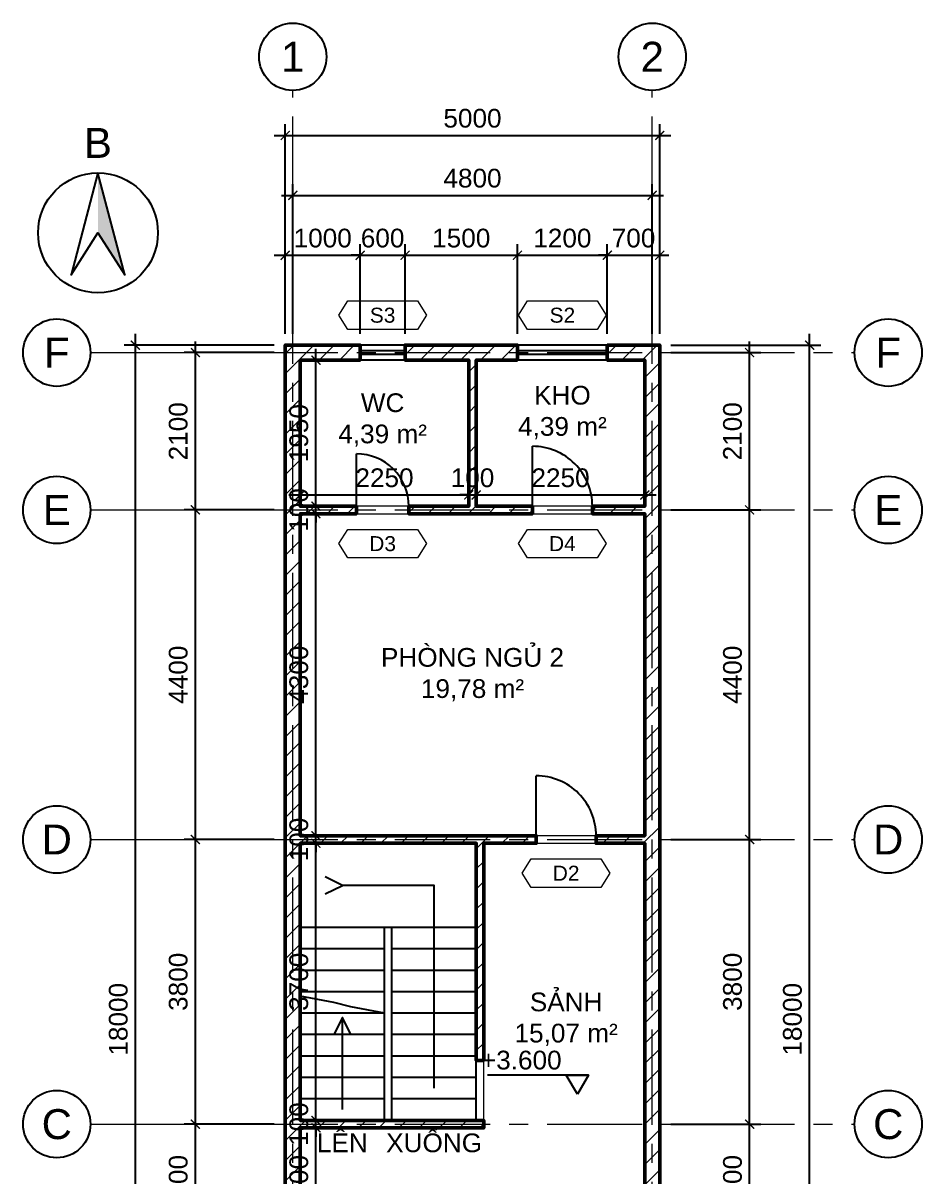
# Model space of a CAD drawing. Header units: millimetres. Extents: x -4035 to 257357, y -7136 to 22735.
# Drawn here: x 12500 to 24500, y 6895 to 22300 of the extents above; entities that cross this region are included whole.
import ezdxf
from ezdxf.enums import TextEntityAlignment as Align

# ---------------------------------------------------------------- set-up
doc = ezdxf.new("R2010")
doc.units = ezdxf.units.MM
doc.header["$LTSCALE"] = 40
doc.linetypes.add('CENTER', pattern=[50.8, 31.75, -6.35, 6.35, -6.35])
doc.linetypes.add('HIDDEN', pattern=[9.525, 6.35, -3.175])
for name, color, linetype, lineweight in [('A-ANNO-DIMS', 1, 'Continuous', 18), ('A-ANNO-ROOM', 7, 'Continuous', 25), ('A-ANNO-SYMB', 7, 'Continuous', 25), ('A-ANNO-TEXT', 7, 'Continuous', 18), ('A-DOOR', 3, 'Continuous', 25), ('A-FLOR-STRS', 6, 'Continuous', 25), ('A-GLAZ', 4, 'Continuous', 25), ('A-OPEN', 8, 'HIDDEN', 18), ('A-WALL', 7, 'Continuous', 50), ('A-WALL-PATT', 8, 'Continuous', 9), ('S-GRID', 1, 'CENTER', 18), ('S-GRID-IDEN', 7, 'Continuous', 25)]:
    doc.layers.add(name, color=color, linetype=linetype, lineweight=lineweight)
doc.layers.add('A-AREA', color=30, linetype='Continuous', lineweight=9, plot=False)
doc.styles.add('MCP-ARIAL', font='arial.ttf')
doc.dimstyles.new('MCP-1-100', dxfattribs={"dimscale": 100, "dimtxt": 2.5, "dimasz": 1.2, "dimexe": 1.5, "dimexo": 1.5, "dimgap": 1, "dimtad": 1, "dimdec": 0, "dimdsep": 46, "dimtxsty": 'MCP-ARIAL', "dimblk": 'ARCHTICK', "dimblk1": 'ARCHTICK', "dimblk2": 'ARCHTICK', "dimcen": 0.09, "dimdle": 1.5, "dimclrd": 256, "dimclre": 256, "dimclrt": 256, "dimadec": 0, "dimazin": 0, "dimtfac": 1, "dimtdec": 4, "dimtix": 1, "dimtmove": 2, "dimatfit": 3, "dimfxl": 1, "dimtolj": 1, "dimtzin": 0, "dimarcsym": 0})

# ---------------------------------------------------------------- blocks, each defined once
blk = doc.blocks.new('MCP_CUA_DI_800')
blk.add_line((0, 0), (0, 800))
blk.add_arc((0, 0), 800, 359.9964, 90.0036)
at = {"style": 'MCP-ARIAL', "flags": 1}
for tag, p in [('MA', (400, -100)), ('LOAI', (400, -220)), ('RONG', (400, -340))]:
    blk.add_attdef(tag, p, '', height=80, dxfattribs=at)
blk = doc.blocks.new('MCP_THE_LG_3')
blk.add_lwpolyline([(-5.85, 0), (-4.65, 1.9), (4.65, 1.9), (5.85, 0), (4.65, -1.9), (-4.65, -1.9)], close=True)
at = {"style": 'MCP-ARIAL'}
blk.add_attdef('MA', text='', height=2, dxfattribs=at).set_placement((0, 0), align=Align.MIDDLE_CENTER)
blk = doc.blocks.new('MCP_CUA_DI_700')
blk.add_line((0, 0), (0, 700))
blk.add_arc((0, 0), 700, 359.9929, 90.0071)
at = {"style": 'MCP-ARIAL', "flags": 1}
for tag, p in [('MA', (350, -100)), ('LOAI', (350, -220)), ('RONG', (350, -340))]:
    blk.add_attdef(tag, p, '', height=80, dxfattribs=at)
blk = doc.blocks.new('MCP_CUA_SO_600_200')
for p, q in [((0, 200), (600, 200)), ((0, 125), (600, 125)), ((0, 75), (600, 75)), ((0, 0), (600, 0))]:
    blk.add_line(p, q)
at = {"style": 'MCP-ARIAL', "flags": 1}
for tag, p in [('MA', (300, -100)), ('LOAI', (300, -220)), ('RONG', (300, -340))]:
    blk.add_attdef(tag, p, '', height=80, dxfattribs=at)
blk = doc.blocks.new('MCP_CUA_SO_1200_200')
for p, q in [((0, 200), (1200, 200)), ((0, 125), (1200, 125)), ((0, 75), (1200, 75)), ((0, 0), (1200, 0))]:
    blk.add_line(p, q)
at = {"style": 'MCP-ARIAL', "flags": 1}
for tag, p in [('MA', (600, -100)), ('LOAI', (600, -220)), ('RONG', (600, -340))]:
    blk.add_attdef(tag, p, '', height=80, dxfattribs=at)
blk = doc.blocks.new('_ArchTick')
at = {"color": 0, "linetype": 'ByBlock', "const_width": 0.15}
blk.add_lwpolyline([(-0.5, -0.5), (0.5, 0.5)], dxfattribs=at)
blk = doc.blocks.new('*D58')
at = {"layer": 'A-ANNO-DIMS', "lineweight": -2, "transparency": 16777216}
for p, q in [((14800, 5850), (14800, 7750)), ((15850, 7600), (14650, 7600)), ((15850, 6000), (14650, 6000))]:
    blk.add_line(p, q, dxfattribs=at)
at = {"layer": 'Defpoints', "color": 0, "transparency": 16777216}
for p in [(14800, 7600), (16000, 7600), (16000, 6000)]:
    blk.add_point(p, dxfattribs=at)
at = {"layer": 'A-ANNO-DIMS', "lineweight": -2, "transparency": 16777216, "xscale": 120, "yscale": 120, "zscale": 120}
for p, rotation in [((14800, 7600), 90), ((14800, 6000), 270)]:
    blk.add_blockref('_ArchTick', p, dxfattribs=dict(at, rotation=rotation))
at = {"layer": 'A-ANNO-DIMS', "transparency": 16777216, "insert": (14572, 6800), "char_height": 250, "attachment_point": 5, "rotation": 90, "style": 'MCP-ARIAL'}
blk.add_mtext('\\A1;1600', dxfattribs=at)
blk = doc.blocks.new('*D59')
at = {"layer": 'A-ANNO-DIMS', "lineweight": -2, "transparency": 16777216}
for p, q in [((15850, 11400), (14650, 11400)), ((14800, 7450), (14800, 11550)), ((15850, 7600), (14650, 7600))]:
    blk.add_line(p, q, dxfattribs=at)
at = {"layer": 'Defpoints', "color": 0, "transparency": 16777216}
for p in [(14800, 11400), (16000, 11400), (16000, 7600)]:
    blk.add_point(p, dxfattribs=at)
at = {"layer": 'A-ANNO-DIMS', "lineweight": -2, "transparency": 16777216, "xscale": 120, "yscale": 120, "zscale": 120}
for p, rotation in [((14800, 11400), 90), ((14800, 7600), 270)]:
    blk.add_blockref('_ArchTick', p, dxfattribs=dict(at, rotation=rotation))
at = {"layer": 'A-ANNO-DIMS', "transparency": 16777216, "insert": (14572, 9500), "char_height": 250, "attachment_point": 5, "rotation": 90, "style": 'MCP-ARIAL'}
blk.add_mtext('\\A1;3800', dxfattribs=at)
blk = doc.blocks.new('*D60')
at = {"layer": 'A-ANNO-DIMS', "lineweight": -2, "transparency": 16777216}
for p, q in [((14800, 11250), (14800, 15950)), ((15850, 15800), (14650, 15800)), ((15850, 11400), (14650, 11400))]:
    blk.add_line(p, q, dxfattribs=at)
at = {"layer": 'Defpoints', "color": 0, "transparency": 16777216}
for p in [(14800, 15800), (16000, 15800), (16000, 11400)]:
    blk.add_point(p, dxfattribs=at)
at = {"layer": 'A-ANNO-DIMS', "lineweight": -2, "transparency": 16777216, "xscale": 120, "yscale": 120, "zscale": 120}
for p, rotation in [((14800, 15800), 90), ((14800, 11400), 270)]:
    blk.add_blockref('_ArchTick', p, dxfattribs=dict(at, rotation=rotation))
at = {"layer": 'A-ANNO-DIMS', "transparency": 16777216, "insert": (14572, 13600), "char_height": 250, "attachment_point": 5, "rotation": 90, "style": 'MCP-ARIAL'}
blk.add_mtext('\\A1;4400', dxfattribs=at)
blk = doc.blocks.new('*D61')
at = {"layer": 'A-ANNO-DIMS', "lineweight": -2, "transparency": 16777216}
for p, q in [((14800, 15650), (14800, 18050)), ((15850, 17900), (14650, 17900)), ((15850, 15800), (14650, 15800))]:
    blk.add_line(p, q, dxfattribs=at)
at = {"layer": 'Defpoints', "color": 0, "transparency": 16777216}
for p in [(14800, 17900), (16000, 17900), (16000, 15800)]:
    blk.add_point(p, dxfattribs=at)
at = {"layer": 'A-ANNO-DIMS', "lineweight": -2, "transparency": 16777216, "xscale": 120, "yscale": 120, "zscale": 120}
for p, rotation in [((14800, 17900), 90), ((14800, 15800), 270)]:
    blk.add_blockref('_ArchTick', p, dxfattribs=dict(at, rotation=rotation))
at = {"layer": 'A-ANNO-DIMS', "transparency": 16777216, "insert": (14572, 16850), "char_height": 250, "attachment_point": 5, "rotation": 90, "style": 'MCP-ARIAL'}
blk.add_mtext('\\A1;2100', dxfattribs=at)
blk = doc.blocks.new('*D62')
at = {"layer": 'A-ANNO-DIMS', "lineweight": -2, "transparency": 16777216}
for p, q in [((14000, -150), (14000, 18150)), ((15850, 18000), (13850, 18000)), ((15850, 0), (13850, 0))]:
    blk.add_line(p, q, dxfattribs=at)
at = {"layer": 'Defpoints', "color": 0, "transparency": 16777216}
for p in [(14000, 18000), (16000, 18000), (16000, 0)]:
    blk.add_point(p, dxfattribs=at)
at = {"layer": 'A-ANNO-DIMS', "lineweight": -2, "transparency": 16777216, "xscale": 120, "yscale": 120, "zscale": 120}
for p, rotation in [((14000, 18000), 90), ((14000, 0), 270)]:
    blk.add_blockref('_ArchTick', p, dxfattribs=dict(at, rotation=rotation))
at = {"layer": 'A-ANNO-DIMS', "transparency": 16777216, "insert": (13772, 9000), "char_height": 250, "attachment_point": 5, "rotation": 90, "style": 'MCP-ARIAL'}
blk.add_mtext('\\A1;18000', dxfattribs=at)
blk = doc.blocks.new('*D63')
at = {"layer": 'A-ANNO-DIMS', "lineweight": -2, "transparency": 16777216}
for p, q in [((16000, 18150), (16000, 19350)), ((17000, 18150), (17000, 19350)), ((15850, 19200), (17150, 19200))]:
    blk.add_line(p, q, dxfattribs=at)
at = {"layer": 'Defpoints', "color": 0, "transparency": 16777216}
for p in [(17000, 19200), (16000, 18000), (17000, 18000)]:
    blk.add_point(p, dxfattribs=at)
at = {"layer": 'A-ANNO-DIMS', "lineweight": -2, "transparency": 16777216, "xscale": 120, "yscale": 120, "zscale": 120, "rotation": 180}
blk.add_blockref('_ArchTick', (16000, 19200), dxfattribs=at)
at = {"layer": 'A-ANNO-DIMS', "lineweight": -2, "transparency": 16777216, "xscale": 120, "yscale": 120, "zscale": 120}
blk.add_blockref('_ArchTick', (17000, 19200), dxfattribs=at)
at = {"layer": 'A-ANNO-DIMS', "transparency": 16777216, "insert": (16500, 19428), "char_height": 250, "attachment_point": 5, "style": 'MCP-ARIAL'}
blk.add_mtext('\\A1;1000', dxfattribs=at)
blk = doc.blocks.new('*D64')
at = {"layer": 'A-ANNO-DIMS', "lineweight": -2, "transparency": 16777216}
for p, q in [((17000, 18150), (17000, 19350)), ((17600, 18150), (17600, 19350)), ((17000, 19200), (16880, 19200)), ((17000, 19200), (17600, 19200)), ((17600, 19200), (17720, 19200))]:
    blk.add_line(p, q, dxfattribs=at)
at = {"layer": 'Defpoints', "color": 0, "transparency": 16777216}
for p in [(17600, 19200), (17000, 18000), (17600, 18000)]:
    blk.add_point(p, dxfattribs=at)
at = {"layer": 'A-ANNO-DIMS', "lineweight": -2, "transparency": 16777216, "xscale": 120, "yscale": 120, "zscale": 120}
blk.add_blockref('_ArchTick', (17000, 19200), dxfattribs=at)
at = {"layer": 'A-ANNO-DIMS', "lineweight": -2, "transparency": 16777216, "xscale": 120, "yscale": 120, "zscale": 120, "rotation": 180}
blk.add_blockref('_ArchTick', (17600, 19200), dxfattribs=at)
at = {"layer": 'A-ANNO-DIMS', "transparency": 16777216, "insert": (17300, 19428), "char_height": 250, "attachment_point": 5, "style": 'MCP-ARIAL'}
blk.add_mtext('\\A1;600', dxfattribs=at)
blk = doc.blocks.new('*D65')
at = {"layer": 'A-ANNO-DIMS', "lineweight": -2, "transparency": 16777216}
for p, q in [((17600, 18150), (17600, 19350)), ((19100, 18150), (19100, 19350)), ((17450, 19200), (19250, 19200))]:
    blk.add_line(p, q, dxfattribs=at)
at = {"layer": 'Defpoints', "color": 0, "transparency": 16777216}
for p in [(19100, 19200), (17600, 18000), (19100, 18000)]:
    blk.add_point(p, dxfattribs=at)
at = {"layer": 'A-ANNO-DIMS', "lineweight": -2, "transparency": 16777216, "xscale": 120, "yscale": 120, "zscale": 120, "rotation": 180}
blk.add_blockref('_ArchTick', (17600, 19200), dxfattribs=at)
at = {"layer": 'A-ANNO-DIMS', "lineweight": -2, "transparency": 16777216, "xscale": 120, "yscale": 120, "zscale": 120}
blk.add_blockref('_ArchTick', (19100, 19200), dxfattribs=at)
at = {"layer": 'A-ANNO-DIMS', "transparency": 16777216, "insert": (18350, 19428), "char_height": 250, "attachment_point": 5, "style": 'MCP-ARIAL'}
blk.add_mtext('\\A1;1500', dxfattribs=at)
blk = doc.blocks.new('*D66')
at = {"layer": 'A-ANNO-DIMS', "lineweight": -2, "transparency": 16777216}
for p, q in [((19100, 18150), (19100, 19350)), ((20300, 18150), (20300, 19350)), ((18950, 19200), (20450, 19200))]:
    blk.add_line(p, q, dxfattribs=at)
at = {"layer": 'Defpoints', "color": 0, "transparency": 16777216}
for p in [(20300, 19200), (19100, 18000), (20300, 18000)]:
    blk.add_point(p, dxfattribs=at)
at = {"layer": 'A-ANNO-DIMS', "lineweight": -2, "transparency": 16777216, "xscale": 120, "yscale": 120, "zscale": 120, "rotation": 180}
blk.add_blockref('_ArchTick', (19100, 19200), dxfattribs=at)
at = {"layer": 'A-ANNO-DIMS', "lineweight": -2, "transparency": 16777216, "xscale": 120, "yscale": 120, "zscale": 120}
blk.add_blockref('_ArchTick', (20300, 19200), dxfattribs=at)
at = {"layer": 'A-ANNO-DIMS', "transparency": 16777216, "insert": (19700, 19428), "char_height": 250, "attachment_point": 5, "style": 'MCP-ARIAL'}
blk.add_mtext('\\A1;1200', dxfattribs=at)
blk = doc.blocks.new('*D67')
at = {"layer": 'A-ANNO-DIMS', "lineweight": -2, "transparency": 16777216}
for p, q in [((20300, 18150), (20300, 19350)), ((21000, 18150), (21000, 19350)), ((20300, 19200), (20180, 19200)), ((20300, 19200), (21000, 19200)), ((21000, 19200), (21120, 19200))]:
    blk.add_line(p, q, dxfattribs=at)
at = {"layer": 'Defpoints', "color": 0, "transparency": 16777216}
for p in [(21000, 19200), (20300, 18000), (21000, 18000)]:
    blk.add_point(p, dxfattribs=at)
at = {"layer": 'A-ANNO-DIMS', "lineweight": -2, "transparency": 16777216, "xscale": 120, "yscale": 120, "zscale": 120}
blk.add_blockref('_ArchTick', (20300, 19200), dxfattribs=at)
at = {"layer": 'A-ANNO-DIMS', "lineweight": -2, "transparency": 16777216, "xscale": 120, "yscale": 120, "zscale": 120, "rotation": 180}
blk.add_blockref('_ArchTick', (21000, 19200), dxfattribs=at)
at = {"layer": 'A-ANNO-DIMS', "transparency": 16777216, "insert": (20650, 19428), "char_height": 250, "attachment_point": 5, "style": 'MCP-ARIAL'}
blk.add_mtext('\\A1;700', dxfattribs=at)
blk = doc.blocks.new('*D68')
at = {"layer": 'A-ANNO-DIMS', "lineweight": -2, "transparency": 16777216}
for p, q in [((16100, 18150), (16100, 20150)), ((20900, 18150), (20900, 20150)), ((15950, 20000), (21050, 20000))]:
    blk.add_line(p, q, dxfattribs=at)
at = {"layer": 'Defpoints', "color": 0, "transparency": 16777216}
for p in [(20900, 20000), (16100, 18000), (20900, 18000)]:
    blk.add_point(p, dxfattribs=at)
at = {"layer": 'A-ANNO-DIMS', "lineweight": -2, "transparency": 16777216, "xscale": 120, "yscale": 120, "zscale": 120, "rotation": 180}
blk.add_blockref('_ArchTick', (16100, 20000), dxfattribs=at)
at = {"layer": 'A-ANNO-DIMS', "lineweight": -2, "transparency": 16777216, "xscale": 120, "yscale": 120, "zscale": 120}
blk.add_blockref('_ArchTick', (20900, 20000), dxfattribs=at)
at = {"layer": 'A-ANNO-DIMS', "transparency": 16777216, "insert": (18500, 20228), "char_height": 250, "attachment_point": 5, "style": 'MCP-ARIAL'}
blk.add_mtext('\\A1;4800', dxfattribs=at)
blk = doc.blocks.new('*D69')
at = {"layer": 'A-ANNO-DIMS', "lineweight": -2, "transparency": 16777216}
for p, q in [((15850, 20800), (21150, 20800)), ((16000, 18150), (16000, 20950)), ((21000, 18150), (21000, 20950))]:
    blk.add_line(p, q, dxfattribs=at)
at = {"layer": 'Defpoints', "color": 0, "transparency": 16777216}
for p in [(21000, 20800), (16000, 18000), (21000, 18000)]:
    blk.add_point(p, dxfattribs=at)
at = {"layer": 'A-ANNO-DIMS', "lineweight": -2, "transparency": 16777216, "xscale": 120, "yscale": 120, "zscale": 120, "rotation": 180}
blk.add_blockref('_ArchTick', (16000, 20800), dxfattribs=at)
at = {"layer": 'A-ANNO-DIMS', "lineweight": -2, "transparency": 16777216, "xscale": 120, "yscale": 120, "zscale": 120}
blk.add_blockref('_ArchTick', (21000, 20800), dxfattribs=at)
at = {"layer": 'A-ANNO-DIMS', "transparency": 16777216, "insert": (18500, 21028), "char_height": 250, "attachment_point": 5, "style": 'MCP-ARIAL'}
blk.add_mtext('\\A1;5000', dxfattribs=at)
blk = doc.blocks.new('*D71')
at = {"layer": 'A-ANNO-DIMS', "lineweight": -2, "transparency": 16777216}
for p, q in [((22200, 5850), (22200, 7750)), ((21150, 7600), (22350, 7600)), ((21150, 6000), (22350, 6000))]:
    blk.add_line(p, q, dxfattribs=at)
at = {"layer": 'Defpoints', "color": 0, "transparency": 16777216}
for p in [(21000, 7600), (22200, 7600), (21000, 6000)]:
    blk.add_point(p, dxfattribs=at)
at = {"layer": 'A-ANNO-DIMS', "lineweight": -2, "transparency": 16777216, "xscale": 120, "yscale": 120, "zscale": 120}
for p, rotation in [((22200, 7600), 90), ((22200, 6000), 270)]:
    blk.add_blockref('_ArchTick', p, dxfattribs=dict(at, rotation=rotation))
at = {"layer": 'A-ANNO-DIMS', "transparency": 16777216, "insert": (21972, 6800), "char_height": 250, "attachment_point": 5, "rotation": 90, "style": 'MCP-ARIAL'}
blk.add_mtext('\\A1;1600', dxfattribs=at)
blk = doc.blocks.new('*D72')
at = {"layer": 'A-ANNO-DIMS', "lineweight": -2, "transparency": 16777216}
for p, q in [((21150, 11400), (22350, 11400)), ((22200, 7450), (22200, 11550)), ((21150, 7600), (22350, 7600))]:
    blk.add_line(p, q, dxfattribs=at)
at = {"layer": 'Defpoints', "color": 0, "transparency": 16777216}
for p in [(21000, 11400), (22200, 11400), (21000, 7600)]:
    blk.add_point(p, dxfattribs=at)
at = {"layer": 'A-ANNO-DIMS', "lineweight": -2, "transparency": 16777216, "xscale": 120, "yscale": 120, "zscale": 120}
for p, rotation in [((22200, 11400), 90), ((22200, 7600), 270)]:
    blk.add_blockref('_ArchTick', p, dxfattribs=dict(at, rotation=rotation))
at = {"layer": 'A-ANNO-DIMS', "transparency": 16777216, "insert": (21972, 9500), "char_height": 250, "attachment_point": 5, "rotation": 90, "style": 'MCP-ARIAL'}
blk.add_mtext('\\A1;3800', dxfattribs=at)
blk = doc.blocks.new('*D73')
at = {"layer": 'A-ANNO-DIMS', "lineweight": -2, "transparency": 16777216}
for p, q in [((22200, 11250), (22200, 15950)), ((21150, 15800), (22350, 15800)), ((21150, 11400), (22350, 11400))]:
    blk.add_line(p, q, dxfattribs=at)
at = {"layer": 'Defpoints', "color": 0, "transparency": 16777216}
for p in [(21000, 15800), (22200, 15800), (21000, 11400)]:
    blk.add_point(p, dxfattribs=at)
at = {"layer": 'A-ANNO-DIMS', "lineweight": -2, "transparency": 16777216, "xscale": 120, "yscale": 120, "zscale": 120}
for p, rotation in [((22200, 15800), 90), ((22200, 11400), 270)]:
    blk.add_blockref('_ArchTick', p, dxfattribs=dict(at, rotation=rotation))
at = {"layer": 'A-ANNO-DIMS', "transparency": 16777216, "insert": (21972, 13600), "char_height": 250, "attachment_point": 5, "rotation": 90, "style": 'MCP-ARIAL'}
blk.add_mtext('\\A1;4400', dxfattribs=at)
blk = doc.blocks.new('*D74')
at = {"layer": 'A-ANNO-DIMS', "lineweight": -2, "transparency": 16777216}
for p, q in [((22200, 15650), (22200, 18050)), ((21150, 17900), (22350, 17900)), ((21150, 15800), (22350, 15800))]:
    blk.add_line(p, q, dxfattribs=at)
at = {"layer": 'Defpoints', "color": 0, "transparency": 16777216}
for p in [(21000, 17900), (22200, 17900), (21000, 15800)]:
    blk.add_point(p, dxfattribs=at)
at = {"layer": 'A-ANNO-DIMS', "lineweight": -2, "transparency": 16777216, "xscale": 120, "yscale": 120, "zscale": 120}
for p, rotation in [((22200, 17900), 90), ((22200, 15800), 270)]:
    blk.add_blockref('_ArchTick', p, dxfattribs=dict(at, rotation=rotation))
at = {"layer": 'A-ANNO-DIMS', "transparency": 16777216, "insert": (21972, 16850), "char_height": 250, "attachment_point": 5, "rotation": 90, "style": 'MCP-ARIAL'}
blk.add_mtext('\\A1;2100', dxfattribs=at)
blk = doc.blocks.new('*D75')
at = {"layer": 'A-ANNO-DIMS', "lineweight": -2, "transparency": 16777216}
for p, q in [((23000, -150), (23000, 18150)), ((21150, 18000), (23150, 18000)), ((21150, 0), (23150, 0))]:
    blk.add_line(p, q, dxfattribs=at)
at = {"layer": 'Defpoints', "color": 0, "transparency": 16777216}
for p in [(21000, 18000), (23000, 18000), (21000, 0)]:
    blk.add_point(p, dxfattribs=at)
at = {"layer": 'A-ANNO-DIMS', "lineweight": -2, "transparency": 16777216, "xscale": 120, "yscale": 120, "zscale": 120}
for p, rotation in [((23000, 18000), 90), ((23000, 0), 270)]:
    blk.add_blockref('_ArchTick', p, dxfattribs=dict(at, rotation=rotation))
at = {"layer": 'A-ANNO-DIMS', "transparency": 16777216, "insert": (22772, 9000), "char_height": 250, "attachment_point": 5, "rotation": 90, "style": 'MCP-ARIAL'}
blk.add_mtext('\\A1;18000', dxfattribs=at)
blk = doc.blocks.new('*D79')
at = {"layer": 'A-ANNO-DIMS', "lineweight": -2, "transparency": 16777216}
blk.add_line((16410, 5900), (16410, 7700), dxfattribs=at)
at = {"layer": 'Defpoints', "color": 0, "transparency": 16777216}
for p in [(16410, 7550), (16410, 7550), (16410, 6050)]:
    blk.add_point(p, dxfattribs=at)
at = {"layer": 'A-ANNO-DIMS', "lineweight": -2, "transparency": 16777216, "xscale": 120, "yscale": 120, "zscale": 120}
for p, rotation in [((16410, 7550), 90), ((16410, 6050), 270)]:
    blk.add_blockref('_ArchTick', p, dxfattribs=dict(at, rotation=rotation))
at = {"layer": 'A-ANNO-DIMS', "transparency": 16777216, "insert": (16182, 6800), "char_height": 250, "attachment_point": 5, "rotation": 90, "style": 'MCP-ARIAL'}
blk.add_mtext('\\A1;1500', dxfattribs=at)
blk = doc.blocks.new('*D80')
at = {"layer": 'A-ANNO-DIMS', "lineweight": -2, "transparency": 16777216}
for p, q in [((16410, 7650), (16410, 7770)), ((16410, 7550), (16410, 7650)), ((16410, 7550), (16410, 7430))]:
    blk.add_line(p, q, dxfattribs=at)
at = {"layer": 'Defpoints', "color": 0, "transparency": 16777216}
for p in [(16410, 7650), (16410, 7650), (16410, 7550)]:
    blk.add_point(p, dxfattribs=at)
at = {"layer": 'A-ANNO-DIMS', "lineweight": -2, "transparency": 16777216, "xscale": 120, "yscale": 120, "zscale": 120}
for p, rotation in [((16410, 7650), 270), ((16410, 7550), 90)]:
    blk.add_blockref('_ArchTick', p, dxfattribs=dict(at, rotation=rotation))
at = {"layer": 'A-ANNO-DIMS', "transparency": 16777216, "insert": (16182, 7600), "char_height": 250, "attachment_point": 5, "rotation": 90, "style": 'MCP-ARIAL'}
blk.add_mtext('\\A1;100', dxfattribs=at)
blk = doc.blocks.new('*D81')
at = {"layer": 'A-ANNO-DIMS', "lineweight": -2, "transparency": 16777216}
blk.add_line((16410, 7500), (16410, 11500), dxfattribs=at)
at = {"layer": 'Defpoints', "color": 0, "transparency": 16777216}
for p in [(16410, 11350), (16410, 11350), (16410, 7650)]:
    blk.add_point(p, dxfattribs=at)
at = {"layer": 'A-ANNO-DIMS', "lineweight": -2, "transparency": 16777216, "xscale": 120, "yscale": 120, "zscale": 120}
for p, rotation in [((16410, 11350), 90), ((16410, 7650), 270)]:
    blk.add_blockref('_ArchTick', p, dxfattribs=dict(at, rotation=rotation))
at = {"layer": 'A-ANNO-DIMS', "transparency": 16777216, "insert": (16182, 9500), "char_height": 250, "attachment_point": 5, "rotation": 90, "style": 'MCP-ARIAL'}
blk.add_mtext('\\A1;3700', dxfattribs=at)
blk = doc.blocks.new('*D82')
at = {"layer": 'A-ANNO-DIMS', "lineweight": -2, "transparency": 16777216}
for p, q in [((16410, 11450), (16410, 11570)), ((16410, 11350), (16410, 11450)), ((16410, 11350), (16410, 11230))]:
    blk.add_line(p, q, dxfattribs=at)
at = {"layer": 'Defpoints', "color": 0, "transparency": 16777216}
for p in [(16410, 11450), (16410, 11450), (16410, 11350)]:
    blk.add_point(p, dxfattribs=at)
at = {"layer": 'A-ANNO-DIMS', "lineweight": -2, "transparency": 16777216, "xscale": 120, "yscale": 120, "zscale": 120}
for p, rotation in [((16410, 11450), 270), ((16410, 11350), 90)]:
    blk.add_blockref('_ArchTick', p, dxfattribs=dict(at, rotation=rotation))
at = {"layer": 'A-ANNO-DIMS', "transparency": 16777216, "insert": (16182, 11400), "char_height": 250, "attachment_point": 5, "rotation": 90, "style": 'MCP-ARIAL'}
blk.add_mtext('\\A1;100', dxfattribs=at)
blk = doc.blocks.new('*D83')
at = {"layer": 'A-ANNO-DIMS', "lineweight": -2, "transparency": 16777216}
blk.add_line((16410, 11300), (16410, 15900), dxfattribs=at)
at = {"layer": 'Defpoints', "color": 0, "transparency": 16777216}
for p in [(16410, 15750), (16410, 15750), (16410, 11450)]:
    blk.add_point(p, dxfattribs=at)
at = {"layer": 'A-ANNO-DIMS', "lineweight": -2, "transparency": 16777216, "xscale": 120, "yscale": 120, "zscale": 120}
for p, rotation in [((16410, 15750), 90), ((16410, 11450), 270)]:
    blk.add_blockref('_ArchTick', p, dxfattribs=dict(at, rotation=rotation))
at = {"layer": 'A-ANNO-DIMS', "transparency": 16777216, "insert": (16182, 13600), "char_height": 250, "attachment_point": 5, "rotation": 90, "style": 'MCP-ARIAL'}
blk.add_mtext('\\A1;4300', dxfattribs=at)
blk = doc.blocks.new('*D84')
at = {"layer": 'A-ANNO-DIMS', "lineweight": -2, "transparency": 16777216}
for p, q in [((16410, 15850), (16410, 15970)), ((16410, 15750), (16410, 15850)), ((16410, 15750), (16410, 15630))]:
    blk.add_line(p, q, dxfattribs=at)
at = {"layer": 'Defpoints', "color": 0, "transparency": 16777216}
for p in [(16410, 15850), (16410, 15850), (16410, 15750)]:
    blk.add_point(p, dxfattribs=at)
at = {"layer": 'A-ANNO-DIMS', "lineweight": -2, "transparency": 16777216, "xscale": 120, "yscale": 120, "zscale": 120}
for p, rotation in [((16410, 15850), 270), ((16410, 15750), 90)]:
    blk.add_blockref('_ArchTick', p, dxfattribs=dict(at, rotation=rotation))
at = {"layer": 'A-ANNO-DIMS', "transparency": 16777216, "insert": (16182, 15800), "char_height": 250, "attachment_point": 5, "rotation": 90, "style": 'MCP-ARIAL'}
blk.add_mtext('\\A1;100', dxfattribs=at)
blk = doc.blocks.new('*D85')
at = {"layer": 'A-ANNO-DIMS', "lineweight": -2, "transparency": 16777216}
blk.add_line((16410, 15700), (16410, 17950), dxfattribs=at)
at = {"layer": 'Defpoints', "color": 0, "transparency": 16777216}
for p in [(16410, 17800), (16410, 17800), (16410, 15850)]:
    blk.add_point(p, dxfattribs=at)
at = {"layer": 'A-ANNO-DIMS', "lineweight": -2, "transparency": 16777216, "xscale": 120, "yscale": 120, "zscale": 120}
for p, rotation in [((16410, 17800), 90), ((16410, 15850), 270)]:
    blk.add_blockref('_ArchTick', p, dxfattribs=dict(at, rotation=rotation))
at = {"layer": 'A-ANNO-DIMS', "transparency": 16777216, "insert": (16182, 16825), "char_height": 250, "attachment_point": 5, "rotation": 90, "style": 'MCP-ARIAL'}
blk.add_mtext('\\A1;1950', dxfattribs=at)
blk = doc.blocks.new('*D86')
at = {"layer": 'A-ANNO-DIMS', "lineweight": -2, "transparency": 16777216}
blk.add_line((16050, 16000), (18600, 16000), dxfattribs=at)
at = {"layer": 'Defpoints', "color": 0, "transparency": 16777216}
for p in [(16200, 16000), (18450, 16000), (18450, 16000)]:
    blk.add_point(p, dxfattribs=at)
at = {"layer": 'A-ANNO-DIMS', "lineweight": -2, "transparency": 16777216, "xscale": 120, "yscale": 120, "zscale": 120, "rotation": 180}
blk.add_blockref('_ArchTick', (16200, 16000), dxfattribs=at)
at = {"layer": 'A-ANNO-DIMS', "lineweight": -2, "transparency": 16777216, "xscale": 120, "yscale": 120, "zscale": 120}
blk.add_blockref('_ArchTick', (18450, 16000), dxfattribs=at)
at = {"layer": 'A-ANNO-DIMS', "transparency": 16777216, "insert": (17325, 16228), "char_height": 250, "attachment_point": 5, "style": 'MCP-ARIAL'}
blk.add_mtext('\\A1;2250', dxfattribs=at)
blk = doc.blocks.new('*D87')
at = {"layer": 'A-ANNO-DIMS', "lineweight": -2, "transparency": 16777216}
for p, q in [((18450, 16000), (18330, 16000)), ((18450, 16000), (18550, 16000)), ((18550, 16000), (18670, 16000))]:
    blk.add_line(p, q, dxfattribs=at)
at = {"layer": 'Defpoints', "color": 0, "transparency": 16777216}
for p in [(18450, 16000), (18550, 16000), (18550, 16000)]:
    blk.add_point(p, dxfattribs=at)
at = {"layer": 'A-ANNO-DIMS', "lineweight": -2, "transparency": 16777216, "xscale": 120, "yscale": 120, "zscale": 120}
blk.add_blockref('_ArchTick', (18450, 16000), dxfattribs=at)
at = {"layer": 'A-ANNO-DIMS', "lineweight": -2, "transparency": 16777216, "xscale": 120, "yscale": 120, "zscale": 120, "rotation": 180}
blk.add_blockref('_ArchTick', (18550, 16000), dxfattribs=at)
at = {"layer": 'A-ANNO-DIMS', "transparency": 16777216, "insert": (18500, 16228), "char_height": 250, "attachment_point": 5, "style": 'MCP-ARIAL'}
blk.add_mtext('\\A1;100', dxfattribs=at)
blk = doc.blocks.new('*D88')
at = {"layer": 'A-ANNO-DIMS', "lineweight": -2, "transparency": 16777216}
blk.add_line((18400, 16000), (20950, 16000), dxfattribs=at)
at = {"layer": 'Defpoints', "color": 0, "transparency": 16777216}
for p in [(18550, 16000), (20800, 16000), (20800, 16000)]:
    blk.add_point(p, dxfattribs=at)
at = {"layer": 'A-ANNO-DIMS', "lineweight": -2, "transparency": 16777216, "xscale": 120, "yscale": 120, "zscale": 120, "rotation": 180}
blk.add_blockref('_ArchTick', (18550, 16000), dxfattribs=at)
at = {"layer": 'A-ANNO-DIMS', "lineweight": -2, "transparency": 16777216, "xscale": 120, "yscale": 120, "zscale": 120}
blk.add_blockref('_ArchTick', (20800, 16000), dxfattribs=at)
at = {"layer": 'A-ANNO-DIMS', "transparency": 16777216, "insert": (19675, 16228), "char_height": 250, "attachment_point": 5, "style": 'MCP-ARIAL'}
blk.add_mtext('\\A1;2250', dxfattribs=at)
blk = doc.blocks.new('MCP_TRUC')
blk.add_circle((0, 0), 4.5)
at = {"style": 'MCP-ARIAL'}
blk.add_attdef('SO', text='', height=4, dxfattribs=at).set_placement((0, 0), align=Align.MIDDLE_CENTER)
blk = doc.blocks.new('MCP_COTE_TRAI')
blk.add_line((1.5, 2.55), (-12, 2.55))
blk.add_lwpolyline([(0, 0), (-1.5, 2.55), (1.5, 2.55)], close=True)
at = {"style": 'MCP-ARIAL'}
blk.add_attdef('COTE', text='', height=2.5, dxfattribs=at).set_placement((-2.1, 3.3), align=Align.RIGHT)
blk = doc.blocks.new('MCP_HUONG_BAC')
blk.add_hatch(color=256).paths.add_polyline_path([(0, 8), (0, 0), (3.6, -5.6)], flags=16)
blk.add_lwpolyline([(0, 8), (-3.6, -5.6), (0, 0), (3.6, -5.6)], close=True)
blk.add_circle((0, 0), 8)
at = {"style": 'MCP-ARIAL'}
blk.add_attdef('KY_HIEU', text='', height=4, dxfattribs=at).set_placement((0, 12), align=Align.MIDDLE_CENTER)

msp = doc.modelspace()

# ---------------------------------------------------------------- hatches: boundary and pattern name
at = {"layer": 'A-WALL-PATT'}
h = msp.add_hatch(dxfattribs=at)
h.set_pattern_fill('ANSI31', color=256, scale=60, style=0)
h.paths.add_polyline_path([(20300, 18000), (20300, 17800), (20800, 17800), (20800, 15850), (20100, 15850), (20100, 15750), (20800, 15750), (20800, 11450), (20150, 11450), (20150, 11350), (20800, 11350), (20800, 6050), (20150, 6050), (20150, 5950), (20800, 5950), (20800, 200), (20500, 200), (20500, 0), (21000, 0), (21000, 18000)], flags=16)
h.paths.add_polyline_path([(19100, 17800), (19100, 18000), (17600, 18000), (17600, 17800), (18450, 17800), (18450, 15850), (17650, 15850), (17650, 15750), (19300, 15750), (19300, 15850), (18550, 15850), (18550, 17800)], flags=16)
h.paths.add_polyline_path([(17000, 17800), (17000, 18000), (16000, 18000), (16000, 0), (16900, 0), (16900, 200), (16200, 200), (16200, 5950), (19350, 5950), (19350, 6050), (16200, 6050), (16200, 7550), (18650, 7550), (18650, 7650), (16200, 7650), (16200, 11350), (18550, 11350), (18550, 8450), (18650, 8450), (18650, 11350), (19350, 11350), (19350, 11450), (16200, 11450), (16200, 15750), (16950, 15750), (16950, 15850), (16200, 15850), (16200, 17800)], flags=16)
h.paths.add_polyline_path([(19300, 0), (19300, 200), (18500, 200), (18500, 0)], flags=16)

# ---------------------------------------------------------------- linework, layer by layer
at = {"layer": 'A-AREA'}
for points in [[(16200, 17800), (18450, 17800), (18450, 15850), (16200, 15850)], [(20800, 17800), (20800, 15850), (18550, 15850), (18550, 17800)], [(20800, 11450), (16200, 11450), (16200, 15750), (20800, 15750)], [(18650, 11350), (20800, 11350), (20800, 6050), (16200, 6050), (16200, 7550), (18650, 7550)], [(18550, 11350), (18550, 7650), (16200, 7650), (16200, 11350)]]:
    msp.add_lwpolyline(points, close=True, dxfattribs=at)
at = {"layer": 'A-FLOR-STRS'}
for p, q in [((18550, 10225), (16200, 10225)), ((17325, 7650), (17325, 10225)), ((17425, 7650), (17425, 10225)), ((17325, 9938.889), (16200, 9938.889)), ((18550, 9938.889), (17425, 9938.889)), ((17325, 9652.778), (16200, 9652.778)), ((18550, 9652.778), (17425, 9652.778)), ((17325, 9366.667), (16200, 9366.667)), ((18550, 9366.667), (17425, 9366.667)), ((17325, 9080.556), (16200, 9080.556)), ((18550, 9080.556), (17425, 9080.556)), ((17325, 8794.444), (16200, 8794.444)), ((18550, 8794.444), (17425, 8794.444)), ((17325, 8508.333), (16200, 8508.333)), ((18550, 8508.333), (17425, 8508.333)), ((17325, 8222.222), (16200, 8222.222)), ((18550, 8222.222), (17425, 8222.222)), ((17325, 7936.111), (16200, 7936.111)), ((18550, 7936.111), (17425, 7936.111)), ((18550, 7650), (17425, 7650))]:
    msp.add_line(p, q, dxfattribs=at)
msp.add_lwpolyline([(18550, 7650), (18550, 11350), (16200, 11350), (16200, 7650)], close=True, dxfattribs=at)
for points in [[(16533.611, 10673.056), (16762.5, 10787.5), (16533.611, 10901.944)], [(17987.5, 8079.167), (17987.5, 10787.5), (16762.5, 10787.5)], [(17325, 9080.556), (16875, 9166.389), (16650, 9223.611), (16200, 9309.444)], [(16876.944, 8794.444), (16762.5, 9023.333), (16648.056, 8794.444)], [(16762.5, 7793.056), (16762.5, 9023.333)]]:
    msp.add_lwpolyline(points, dxfattribs=at)
at = {"layer": 'A-OPEN'}
for p, q in [((18550, 7650), (18550, 8450)), ((18650, 7650), (18650, 8450))]:
    msp.add_line(p, q, dxfattribs=at)
at = {"layer": 'A-WALL'}
msp.add_lwpolyline([(16200, 6050), (16200, 7550), (18650, 7550), (18650, 7650), (16200, 7650), (16200, 11350), (18550, 11350), (18550, 8450), (18650, 8450), (18650, 11350), (19350, 11350), (19350, 11450), (16200, 11450), (16200, 15750), (16950, 15750), (16950, 15850), (16200, 15850), (16200, 17800), (17000, 17800), (17000, 18000), (16000, 18000), (16000, 0)], dxfattribs=at)
for points in [[(19100, 17800), (19100, 18000), (17600, 18000), (17600, 17800), (18450, 17800), (18450, 15850), (17650, 15850), (17650, 15750), (19300, 15750), (19300, 15850), (18550, 15850), (18550, 17800)], [(20300, 18000), (20300, 17800), (20800, 17800), (20800, 15850), (20100, 15850), (20100, 15750), (20800, 15750), (20800, 11450), (20150, 11450), (20150, 11350), (20800, 11350), (20800, 6050), (20150, 6050), (20150, 5950), (20800, 5950), (20800, 200), (20500, 200), (20500, 0), (21000, 0), (21000, 18000)]]:
    msp.add_lwpolyline(points, close=True, dxfattribs=at)
at = {"layer": 'S-GRID'}
for p, q in [((16100, -4600), (16100, 21400)), ((20900, -4600), (20900, 21400)), ((13400, 17900), (23600, 17900)), ((13400, 15800), (23600, 15800)), ((13400, 11400), (23600, 11400)), ((13400, 7600), (23600, 7600))]:
    msp.add_line(p, q, dxfattribs=at)

# ---------------------------------------------------------------- block references
at = {"layer": 'A-ANNO-SYMB', "xscale": 100, "yscale": 100, "zscale": 100}
for name, p, values in [('MCP_HUONG_BAC', (13500, 19500), {'KY_HIEU': 'B'}), ('MCP_COTE_TRAI', (19900, 8000), {'COTE': '+3.600'})]:
    msp.add_blockref(name, p, dxfattribs=at).add_auto_attribs(values)
at = {"layer": 'A-ANNO-TEXT', "xscale": 100, "yscale": 100, "zscale": 100}
for p, values in [((17300, 18400), {'MA': 'S3'}), ((19700, 18400), {'MA': 'S2'}), ((17300, 15350), {'MA': 'D3'}), ((19700, 15350), {'MA': 'D4'}), ((19750, 10950), {'MA': 'D2'})]:
    msp.add_blockref('MCP_THE_LG_3', p, dxfattribs=at).add_auto_attribs(values)
at = {"layer": 'A-DOOR'}
for name, p in [('MCP_CUA_DI_800', (19300, 15850)), ('MCP_CUA_DI_700', (16950, 15850)), ('MCP_CUA_DI_800', (19350, 11450))]:
    msp.add_blockref(name, p, dxfattribs=at)
at = {"layer": 'A-GLAZ', "rotation": 180}
for name, p in [('MCP_CUA_SO_600_200', (17600, 18000)), ('MCP_CUA_SO_1200_200', (20300, 18000))]:
    msp.add_blockref(name, p, dxfattribs=at)
at = {"layer": 'S-GRID-IDEN', "xscale": 100, "yscale": 100, "zscale": 100}
for p, values in [((16100, 21850), {'SO': '1'}), ((20900, 21850), {'SO': '2'}), ((12950, 17900), {'SO': 'F'}), ((24050, 17900), {'SO': 'F'}), ((12950, 15800), {'SO': 'E'}), ((24050, 15800), {'SO': 'E'}), ((12950, 11400), {'SO': 'D'}), ((24050, 11400), {'SO': 'D'}), ((12950, 7600), {'SO': 'C'}), ((24050, 7600), {'SO': 'C'})]:
    msp.add_blockref('MCP_TRUC', p, dxfattribs=at).add_auto_attribs(values)

# ---------------------------------------------------------------- texts
at = {"layer": 'A-ANNO-ROOM', "char_height": 250, "attachment_point": 5, "style": 'MCP-ARIAL'}
for s, insert in [('KHO\\P4,39 m²', (19700, 17100)), ('WC\\P4,39 m²', (17300, 17000)), ('PHÒNG NGỦ 2\\P19,78 m²', (18500, 13600)), ('SẢNH\\P15,07 m²', (19750, 9000))]:
    msp.add_mtext(s, dxfattribs=dict(at, insert=insert))
at = {"layer": 'A-ANNO-TEXT', "style": 'MCP-ARIAL'}
for s, p in [('XUỐNG', (17987.5, 7350)), ('LÊN', (16762.5, 7350))]:
    msp.add_text(s, height=250, dxfattribs=at).set_placement(p, align=Align.MIDDLE_CENTER)

# ---------------------------------------------------------------- dimensions: what is measured, and where the dimension line sits
at = {"layer": 'A-ANNO-DIMS'}
for base, p1, p2, picture, middle in [((21000, 20800), (16000, 18000), (21000, 18000), '*D69', (18500, 21027.643)), ((20900, 20000), (16100, 18000), (20900, 18000), '*D68', (18500, 20227.643)), ((17000, 19200), (16000, 18000), (17000, 18000), '*D63', (16500, 19427.643)), ((17600, 19200), (17000, 18000), (17600, 18000), '*D64', (17300, 19427.643)), ((19100, 19200), (17600, 18000), (19100, 18000), '*D65', (18350, 19427.643)), ((20300, 19200), (19100, 18000), (20300, 18000), '*D66', (19700, 19427.643)), ((21000, 19200), (20300, 18000), (21000, 18000), '*D67', (20650, 19427.643)), ((18450, 16000), (16200, 16000), (18450, 16000), '*D86', (17325, 16227.643)), ((18550, 16000), (18450, 16000), (18550, 16000), '*D87', (18500, 16227.643)), ((20800, 16000), (18550, 16000), (20800, 16000), '*D88', (19675, 16227.643))]:
    dim = msp.add_linear_dim(base=base, p1=p1, p2=p2, dimstyle='MCP-1-100', dxfattribs=at)
    dim.commit()
    dim.dimension.update_dxf_attribs({"geometry": picture, "text_midpoint": middle})
for base, p1, p2, picture, middle in [((14000, 18000), (16000, 0), (16000, 18000), '*D62', (13772.357, 9000)), ((14800, 17900), (16000, 15800), (16000, 17900), '*D61', (14572.357, 16850)), ((23000, 18000), (21000, 0), (21000, 18000), '*D75', (22772.357, 9000)), ((22200, 17900), (21000, 15800), (21000, 17900), '*D74', (21972.357, 16850)), ((16410, 17800), (16410, 15850), (16410, 17800), '*D85', (16182.357, 16825)), ((16410, 15850), (16410, 15750), (16410, 15850), '*D84', (16182.357, 15800)), ((14800, 15800), (16000, 11400), (16000, 15800), '*D60', (14572.357, 13600)), ((16410, 15750), (16410, 11450), (16410, 15750), '*D83', (16182.271, 13600)), ((22200, 15800), (21000, 11400), (21000, 15800), '*D73', (21972.357, 13600)), ((16410, 11450), (16410, 11350), (16410, 11450), '*D82', (16182.357, 11400)), ((14800, 11400), (16000, 7600), (16000, 11400), '*D59', (14572.271, 9500)), ((16410, 11350), (16410, 7650), (16410, 11350), '*D81', (16182.271, 9500)), ((22200, 11400), (21000, 7600), (21000, 11400), '*D72', (21972.271, 9500)), ((16410, 7650), (16410, 7550), (16410, 7650), '*D80', (16182.357, 7600)), ((14800, 7600), (16000, 6000), (16000, 7600), '*D58', (14572.357, 6800)), ((22200, 7600), (21000, 6000), (21000, 7600), '*D71', (21972.357, 6800)), ((16410, 7550), (16410, 6050), (16410, 7550), '*D79', (16182.357, 6800))]:
    dim = msp.add_linear_dim(base=base, p1=p1, p2=p2, angle=90, dimstyle='MCP-1-100', dxfattribs=at)
    dim.commit()
    dim.dimension.update_dxf_attribs({"geometry": picture, "text_midpoint": middle})

doc.saveas('drawing.dxf')
